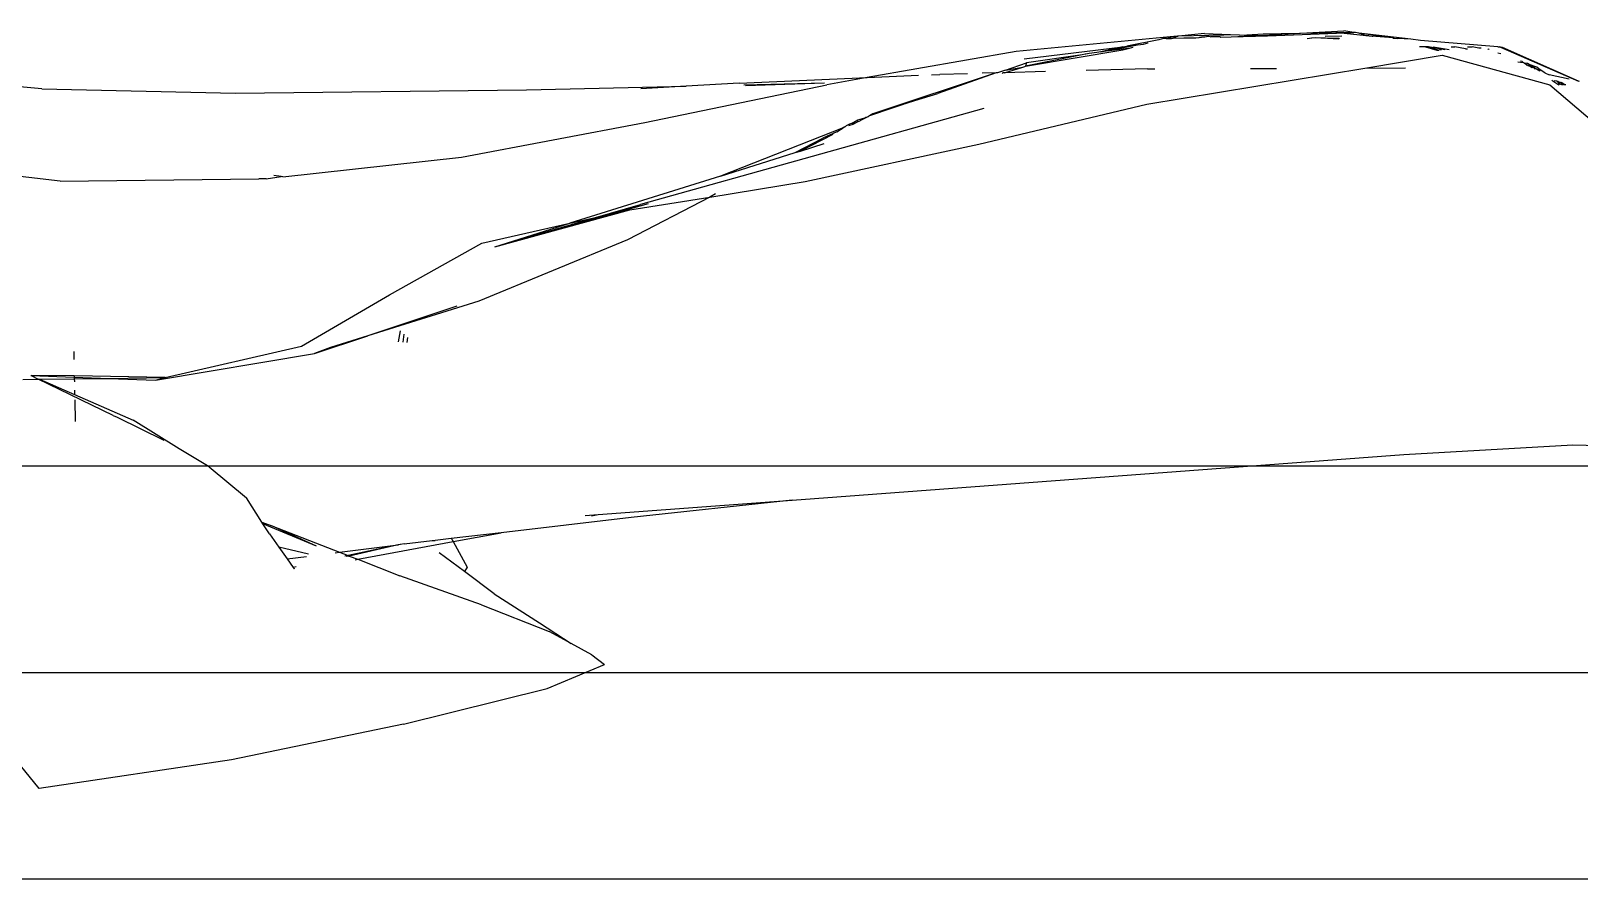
# Model space of a CAD drawing. Header units: millimetres. Extents: x -41292 to 298682, y -22072 to 33155.
# Drawn here: x 29774.4 to 29886.8, y -13689.4 to -13627.8 of the extents above; entities that cross this region are included whole.
import ezdxf

# ---------------------------------------------------------------- set-up
doc = ezdxf.new("R2010")
doc.units = ezdxf.units.MM
doc.layers.add('창호', color=4, linetype='Continuous')
doc.layers.add('틀', color=8, linetype='Continuous')

# ---------------------------------------------------------------- blocks, each defined once
blk = doc.blocks.new('rmfnasesx')
for p, q in [((57320.93, 1884.23), (57309.24, 1883.11)), ((57319.58, 1883.96), (57317.26, 1883.51)), ((57319.92, 1884.06), (57319.58, 1883.96)), ((57320.08, 1884.06), (57319.92, 1884.06)), ((57320.11, 1884.07), (57320.08, 1884.06)), ((57320.93, 1884.23), (57320.11, 1884.07)), ((57320.11, 1884.07), (57320.51, 1884.07)), ((57320.51, 1884.07), (57320.63, 1884.1)), ((57320.63, 1884.1), (57320.93, 1884.23)), ((57320.63, 1884.1), (57321.41, 1884.12)), ((57320.93, 1884.23), (57320.97, 1884.24)), ((57321.01, 1884.24), (57320.97, 1884.24)), ((57322.9, 1884.42), (57321.01, 1884.24)), ((57325.43, 1884.33), (57321.01, 1884.24)), ((57321.41, 1884.12), (57322.27, 1884.12)), ((57322.27, 1884.12), (57322.52, 1884.13)), ((57322.52, 1884.13), (57322.56, 1884.16)), ((57322.56, 1884.16), (57322.68, 1884.16)), ((57322.68, 1884.16), (57322.72, 1884.18)), ((57322.72, 1884.18), (57322.76, 1884.18)), ((57322.76, 1884.18), (57322.81, 1884.19)), ((57322.81, 1884.19), (57322.94, 1884.19)), ((57322.9, 1884.42), (57325.43, 1884.33)), ((57322.94, 1884.19), (57323.05, 1884.22)), ((57323.32, 1884.18), (57323.05, 1884.22)), ((57323.32, 1884.18), (57323.38, 1884.21)), ((57323.38, 1884.21), (57323.41, 1884.21)), ((57323.41, 1884.21), (57323.49, 1884.21)), ((57323.49, 1884.21), (57323.53, 1884.21)), ((57323.53, 1884.21), (57323.94, 1884.2)), ((57323.94, 1884.2), (57324.03, 1884.2)), ((57324.03, 1884.2), (57324.1, 1884.17)), ((57324.1, 1884.17), (57324.84, 1884.19)), ((57324.84, 1884.19), (57326.73, 1884.29)), ((57324.84, 1884.19), (57327.47, 1884.26)), ((57325.43, 1884.33), (57325.97, 1884.31)), ((57327.17, 1884.37), (57325.97, 1884.31)), ((57325.97, 1884.31), (57326.73, 1884.29)), ((57326.73, 1884.29), (57333.02, 1884.61)), ((57326.73, 1884.29), (57327.47, 1884.26)), ((57333.74, 1884.51), (57327.17, 1884.37)), ((57327.47, 1884.26), (57333.74, 1884.51)), ((57330.37, 1884.06), (57330.69, 1884.11)), ((57332.68, 1884.07), (57330.69, 1884.11)), ((57332.66, 1884.05), (57330.69, 1884.11)), ((57330.99, 1884.14), (57332.66, 1884.05)), ((57331.67, 1884.23), (57332.87, 1884.25)), ((57332.66, 1884.05), (57332.7, 1884.09)), ((57333.74, 1884.51), (57333.02, 1884.61)), ((57334.64, 1884.27), (57333.05, 1884.42)), ((57333.83, 1884.51), (57333.74, 1884.51)), ((57333.87, 1884.51), (57333.83, 1884.51)), ((57334.1, 1884.46), (57333.87, 1884.51)), ((57334.64, 1884.27), (57334.1, 1884.46)), ((57336.29, 1884.14), (57334.1, 1884.46)), ((57337.88, 1884.01), (57334.1, 1884.46)), ((57334.86, 1884.27), (57334.64, 1884.27)), ((57334.86, 1884.27), (57335.08, 1884.23)), ((57335.08, 1884.23), (57335.13, 1884.23)), ((57335.18, 1884.23), (57335.13, 1884.23)), ((57335.34, 1884.21), (57335.18, 1884.23)), ((57336.29, 1884.14), (57335.34, 1884.21)), ((57336.38, 1884.13), (57336.29, 1884.14)), ((57336.57, 1884.12), (57336.38, 1884.13)), ((57336.6, 1884.1), (57336.57, 1884.12)), ((57336.6, 1884.1), (57336.67, 1884.1)), ((57336.67, 1884.1), (57336.89, 1884.07)), ((57337.88, 1884.01), (57336.89, 1884.07)), ((57338.59, 1883.92), (57337.88, 1884.01)), ((57344.21, 1883.45), (57338.59, 1883.92)), ((57309.24, 1883.11), (57298.41, 1881.22)), ((57309.81, 1882.59), (57316.98, 1883.47)), ((57309.92, 1882.05), (57316.97, 1883.23)), ((57314.02, 1882.88), (57309.92, 1882.05)), ((57314.02, 1882.88), (57309.99, 1882.29)), ((57314.23, 1882.92), (57314.02, 1882.88)), ((57314.29, 1882.92), (57314.23, 1882.92)), ((57314.52, 1882.97), (57314.29, 1882.92)), ((57315.08, 1883.04), (57314.52, 1882.97)), ((57315.39, 1883.1), (57315.08, 1883.04)), ((57315.39, 1883.1), (57318.05, 1883.6)), ((57316.98, 1883.47), (57315.39, 1883.1)), ((57317.36, 1883.34), (57315.39, 1883.1)), ((57316.97, 1883.23), (57317.36, 1883.34)), ((57316.98, 1883.47), (57317.26, 1883.51)), ((57317.26, 1883.51), (57318.05, 1883.6)), ((57317.36, 1883.34), (57317.72, 1883.44)), ((57318.05, 1883.6), (57318.48, 1883.66)), ((57318.48, 1883.66), (57318.82, 1883.75)), ((57334.54, 1881.92), (57340.16, 1882.85)), ((57338.94, 1883.47), (57338.51, 1883.47)), ((57338.94, 1883.47), (57339.78, 1883.21)), ((57339.16, 1883.46), (57338.94, 1883.47)), ((57340.35, 1883.24), (57339.16, 1883.46)), ((57339.16, 1883.46), (57339.92, 1883.22)), ((57339.5, 1883.46), (57340.68, 1883.26)), ((57339.78, 1883.21), (57339.92, 1883.22)), ((57340.12, 1883.23), (57339.92, 1883.22)), ((57340.16, 1882.85), (57347.97, 1880.71)), ((57340.81, 1883.45), (57341.09, 1883.45)), ((57341.85, 1883.31), (57341.09, 1883.45)), ((57341.85, 1883.31), (57342, 1883.32)), ((57341.99, 1883.45), (57342.35, 1883.45)), ((57342.82, 1883.36), (57342.35, 1883.45)), ((57342.99, 1883.37), (57342.82, 1883.36)), ((57343.5, 1883.3), (57343.47, 1883.31)), ((57343.52, 1883.28), (57343.57, 1883.28)), ((57344.21, 1883.45), (57344.34, 1883.46)), ((57344.41, 1882.96), (57344.21, 1882.99)), ((57344.4, 1883.43), (57344.34, 1883.46)), ((57344.54, 1883.42), (57344.4, 1883.43)), ((57344.4, 1883.43), (57350.07, 1880.96)), ((57350.07, 1880.96), (57344.54, 1883.42)), ((57308.46, 1881.77), (57307.87, 1881.57)), ((57308.22, 1881.53), (57308.27, 1881.58)), ((57308.39, 1881.58), (57308.27, 1881.58)), ((57308.39, 1881.58), (57309.72, 1881.99)), ((57311.36, 1881.66), (57308.39, 1881.58)), ((57308.46, 1881.77), (57309.99, 1882.29)), ((57308.46, 1881.77), (57309.72, 1881.99)), ((57309.72, 1881.99), (57309.87, 1882.04)), ((57309.87, 1882.04), (57309.92, 1882.05)), ((57309.99, 1882.29), (57309.92, 1882.05)), ((57318.77, 1881.86), (57314.32, 1881.74)), ((57318.73, 1879.29), (57334.54, 1881.92)), ((57318.77, 1881.86), (57319.3, 1881.86)), ((57326.25, 1881.88), (57328.13, 1881.89)), ((57334.54, 1881.92), (57337.51, 1881.93)), ((57345.66, 1882.38), (57346.05, 1882.31)), ((57345.96, 1882.39), (57345.84, 1882.43)), ((57346.05, 1882.31), (57345.96, 1882.39)), ((57346.14, 1882.28), (57346.05, 1882.31)), ((57346.35, 1882.24), (57346.14, 1882.28)), ((57346.14, 1882.28), (57346.45, 1882.09)), ((57346.45, 1882.09), (57346.28, 1882.12)), ((57346.47, 1882.17), (57346.35, 1882.24)), ((57346.49, 1882.08), (57346.45, 1882.09)), ((57347.03, 1881.98), (57346.47, 1882.17)), ((57346.47, 1882.17), (57346.69, 1882.04)), ((57346.49, 1882.08), (57346.7, 1881.95)), ((57346.69, 1882.04), (57346.49, 1882.08)), ((57346.69, 1882.04), (57347.02, 1881.85)), ((57347.03, 1881.98), (57346.69, 1882.04)), ((57346.81, 1881.9), (57346.7, 1881.95)), ((57346.84, 1881.89), (57347.02, 1881.85)), ((57347.02, 1881.85), (57347.25, 1881.72)), ((57347.02, 1881.85), (57347.27, 1881.8)), ((57347.27, 1881.8), (57347.03, 1881.98)), ((57347.25, 1881.72), (57347.27, 1881.8)), ((57347.62, 1881.56), (57347.27, 1881.8)), ((57238.48, 1880.4), (57232.67, 1880.96)), ((57273.67, 1880.33), (57285.26, 1880.6)), ((57285.26, 1880.6), (57281.97, 1880.42)), ((57282.27, 1877.96), (57295.48, 1880.71)), ((57289.11, 1880.81), (57285.26, 1880.6)), ((57289.11, 1880.81), (57298.41, 1881.22)), ((57289.45, 1880.7), (57295.32, 1880.84)), ((57289.58, 1880.66), (57295.32, 1880.84)), ((57298.41, 1881.22), (57295.48, 1880.71)), ((57298.41, 1881.22), (57302.15, 1881.39)), ((57307.79, 1881.56), (57298.83, 1878.6)), ((57303.08, 1881.43), (57303.69, 1881.46)), ((57307.79, 1881.56), (57303.55, 1880.07)), ((57305.7, 1881.51), (57303.69, 1881.46)), ((57307.79, 1881.56), (57306.77, 1881.54)), ((57307.87, 1881.57), (57307.79, 1881.56)), ((57347.62, 1881.56), (57347.92, 1881.43)), ((57349.37, 1881.12), (57347.92, 1881.43)), ((57347.97, 1880.71), (57352.65, 1876.7)), ((57348.12, 1881.04), (57348.64, 1880.7)), ((57348.48, 1880.96), (57348.29, 1881)), ((57348.48, 1880.96), (57348.74, 1880.7)), ((57348.57, 1880.94), (57348.48, 1880.96)), ((57348.7, 1880.81), (57348.57, 1880.94)), ((57348.57, 1880.94), (57348.81, 1880.88)), ((57348.7, 1880.81), (57348.74, 1880.78)), ((57348.74, 1880.78), (57348.89, 1880.69)), ((57348.86, 1880.69), (57348.74, 1880.78)), ((57349.07, 1880.69), (57348.81, 1880.88)), ((57348.99, 1880.69), (57348.81, 1880.88)), ((57349.04, 1880.69), (57348.99, 1880.69)), ((57349.13, 1880.69), (57349.07, 1880.69)), ((57350.13, 1880.95), (57350.07, 1880.96)), ((57238.48, 1880.4), (57252.56, 1880.1)), ((57252.56, 1880.1), (57273.67, 1880.33)), ((57301.87, 1879.55), (57298.57, 1878.44)), ((57298.83, 1878.6), (57301.87, 1879.55)), ((57301.87, 1879.55), (57303.55, 1880.07)), ((57306.88, 1878.98), (57281.96, 1872.01)), ((57297.73, 1878.15), (57298.24, 1878.31)), ((57298.51, 1878.4), (57298.08, 1878.18)), ((57298.24, 1878.31), (57298.32, 1878.35)), ((57298.32, 1878.35), (57298.51, 1878.4)), ((57298.57, 1878.44), (57298.51, 1878.4)), ((57298.83, 1878.6), (57298.57, 1878.44)), ((57306.53, 1876.39), (57318.73, 1879.29)), ((57268.95, 1875.44), (57282.27, 1877.96)), ((57296.66, 1877.58), (57287.76, 1874.07)), ((57295.92, 1877.08), (57293.57, 1875.89)), ((57296.22, 1877.28), (57295.2, 1876.82)), ((57296.22, 1877.28), (57296.66, 1877.58)), ((57296.78, 1877.66), (57296.66, 1877.58)), ((57296.78, 1877.66), (57296.84, 1877.67)), ((57296.9, 1877.72), (57296.84, 1877.67)), ((57297.12, 1877.84), (57296.9, 1877.72)), ((57297.36, 1877.81), (57297.06, 1877.73)), ((57297.28, 1877.9), (57297.12, 1877.84)), ((57297.28, 1877.9), (57297.73, 1878.15)), ((57297.74, 1878.02), (57297.36, 1877.81)), ((57297.55, 1877.97), (57297.36, 1877.81)), ((57297.74, 1878.02), (57297.71, 1878.05)), ((57297.81, 1878.04), (57297.74, 1878.02)), ((57298.02, 1878.16), (57297.81, 1878.04)), ((57298.08, 1878.18), (57298.02, 1878.16)), ((57293.19, 1875.78), (57295.2, 1876.82)), ((57293.57, 1875.89), (57295.28, 1876.43)), ((57293.9, 1873.67), (57306.53, 1876.39)), ((57239.82, 1873.69), (57226.88, 1875.24)), ((57255.99, 1874.01), (57268.95, 1875.44)), ((57287.76, 1874.07), (57293.19, 1875.78)), ((57293.19, 1875.78), (57293.57, 1875.89)), ((57239.82, 1873.69), (57254.24, 1873.86)), ((57254.39, 1873.87), (57254.24, 1873.86)), ((57254.78, 1873.88), (57254.39, 1873.87)), ((57254.78, 1873.88), (57255.86, 1874.03)), ((57255.86, 1874.03), (57255.33, 1874.12)), ((57255.99, 1874.01), (57255.86, 1874.03)), ((57287.76, 1874.07), (57276.83, 1870.64)), ((57286.99, 1872.55), (57293.9, 1873.67)), ((57287.4, 1872.77), (57286.99, 1872.55)), ((57271.39, 1868.93), (57281.18, 1871.61)), ((57278.7, 1871.06), (57281.96, 1872.01)), ((57279.67, 1871.28), (57282.54, 1872.09)), ((57279.67, 1871.28), (57281.18, 1871.61)), ((57286.99, 1872.55), (57281.02, 1869.45)), ((57281.18, 1871.61), (57286.99, 1872.55)), ((57270.43, 1869.21), (57276.83, 1870.64)), ((57271.39, 1868.93), (57279.67, 1871.28)), ((57271.39, 1868.93), (57278.7, 1871.06)), ((57271.39, 1868.93), (57276.83, 1870.64)), ((57276.83, 1870.64), (57278.7, 1871.06)), ((57278.7, 1871.06), (57279.67, 1871.28)), ((57263.74, 1865.45), (57270.43, 1869.21)), ((57281.02, 1869.45), (57270.21, 1864.98)), ((57257.33, 1861.72), (57263.74, 1865.45)), ((57270.21, 1864.98), (57262.16, 1862.47)), ((57268.63, 1864.62), (57262.16, 1862.47)), ((57258.28, 1861.19), (57262.16, 1862.47)), ((57262.16, 1862.47), (57259.45, 1861.63)), ((57264.38, 1862.04), (57264.53, 1862.82)), ((57264.78, 1862.59), (57264.7, 1862.01)), ((57240.8, 1861.34), (57240.81, 1860.76)), ((57247.44, 1859.43), (57257.33, 1861.72)), ((57259.45, 1861.63), (57258.28, 1861.19)), ((57265.01, 1861.98), (57265.06, 1862.34)), ((57246.75, 1859.25), (57258.28, 1861.19)), ((57237.11, 1859.3), (57238.23, 1859.31)), ((57237.68, 1859.58), (57237.72, 1859.58)), ((57237.72, 1859.58), (57238.23, 1859.31)), ((57237.72, 1859.58), (57240.84, 1859.47)), ((57240.84, 1859.56), (57237.72, 1859.58)), ((57238.23, 1859.31), (57238.33, 1859.31)), ((57243.66, 1856.67), (57238.23, 1859.31)), ((57238.33, 1859.31), (57240.84, 1859.34)), ((57238.33, 1859.31), (57240.87, 1858.21)), ((57240.84, 1859.56), (57240.84, 1859.47)), ((57247.44, 1859.43), (57240.84, 1859.56)), ((57240.84, 1859.47), (57240.84, 1859.34)), ((57240.84, 1859.47), (57243.37, 1859.37)), ((57240.84, 1859.34), (57243.37, 1859.37)), ((57240.84, 1859.34), (57240.85, 1859.13)), ((57243.37, 1859.37), (57247.44, 1859.43)), ((57243.37, 1859.37), (57246.75, 1859.25)), ((57246.75, 1859.25), (57247.44, 1859.43)), ((57240.86, 1858.52), (57240.87, 1858.21)), ((57240.87, 1858.21), (57245.13, 1856.35)), ((57240.88, 1857.81), (57240.91, 1856.24)), ((57243.66, 1856.67), (57243.96, 1856.55)), ((57243.96, 1856.55), (57247.35, 1854.88)), ((57248.47, 1854.27), (57245.13, 1856.35)), ((57250.63, 1852.95), (57248.47, 1854.27)), ((57292.96, 1850.54), (57337.37, 1853.86)), ((57337.37, 1853.86), (57349.65, 1854.56)), ((57349.65, 1854.56), (57356.04, 1854.36)), ((57250.63, 1852.95), (57253.34, 1850.69)), ((57254.47, 1848.94), (57253.34, 1850.69)), ((57278.89, 1849.49), (57292.96, 1850.54)), ((57292.96, 1850.54), (57281.27, 1849.27)), ((57281.27, 1849.27), (57271.83, 1848.17)), ((57277.94, 1849.42), (57278.89, 1849.49)), ((57278.4, 1849.4), (57278.89, 1849.49)), ((57254.47, 1848.94), (57255.18, 1848.67)), ((57254.54, 1848.82), (57254.47, 1848.94)), ((57258.44, 1847.19), (57254.54, 1848.82)), ((57255.02, 1848.08), (57254.54, 1848.82)), ((57255.02, 1848.08), (57255.69, 1847.12)), ((57255.18, 1848.67), (57260.09, 1846.75)), ((57258.44, 1847.19), (57255.18, 1848.67)), ((57271.83, 1848.17), (57268.21, 1847.75)), ((57268.35, 1847.52), (57271.83, 1848.17)), ((57257.85, 1846.6), (57255.69, 1847.12)), ((57255.69, 1847.12), (57256.29, 1846.27)), ((57259.78, 1846.71), (57260.09, 1846.75)), ((57260.09, 1846.75), (57264.35, 1847.28)), ((57260.09, 1846.75), (57260.73, 1846.51)), ((57264.35, 1847.28), (57260.73, 1846.51)), ((57264.35, 1847.28), (57260.81, 1846.47)), ((57261.42, 1846.24), (57268.35, 1847.52)), ((57264.41, 1847.29), (57264.35, 1847.28)), ((57264.5, 1847.31), (57264.41, 1847.29)), ((57264.53, 1847.32), (57264.5, 1847.31)), ((57264.79, 1847.37), (57264.53, 1847.32)), ((57264.79, 1847.37), (57266.82, 1847.61)), ((57266.82, 1847.61), (57267.05, 1847.61)), ((57268.21, 1847.75), (57267.05, 1847.61)), ((57268.21, 1847.75), (57268.26, 1847.7)), ((57268.26, 1847.7), (57268.35, 1847.52)), ((57268.35, 1847.52), (57269.36, 1845.67)), ((57256.29, 1846.27), (57257.7, 1846.45)), ((57256.29, 1846.27), (57256.73, 1845.65)), ((57256.96, 1845.7), (57256.73, 1845.65)), ((57256.73, 1845.65), (57256.81, 1845.55)), ((57260.73, 1846.51), (57260.5, 1846.46)), ((57260.81, 1846.47), (57260.59, 1846.43)), ((57260.73, 1846.51), (57260.81, 1846.47)), ((57260.81, 1846.47), (57261.42, 1846.24)), ((57261.23, 1846.2), (57261.42, 1846.24)), ((57261.42, 1846.24), (57264.49, 1845.04)), ((57269.17, 1845.34), (57267.34, 1846.71)), ((57269.36, 1845.67), (57269.17, 1845.34)), ((57256.83, 1845.58), (57256.81, 1845.55)), ((57270.4, 1842.94), (57264.49, 1845.04)), ((57271.33, 1843.72), (57269.17, 1845.34)), ((57271.33, 1843.72), (57274.62, 1841.61)), ((57270.4, 1842.94), (57275.32, 1840.99)), ((57274.62, 1841.61), (57276.93, 1840.11)), ((57276.93, 1840.11), (57275.32, 1840.99)), ((57278.42, 1839.3), (57276.93, 1840.11)), ((57278.42, 1839.3), (57279.33, 1838.6)), ((57275.19, 1836.84), (57279.33, 1838.6)), ((57264.75, 1834.25), (57275.19, 1836.84)), ((57238.3, 1829.59), (57234.91, 1833.73)), ((57264.75, 1834.25), (57252.25, 1831.67)), ((57252.25, 1831.67), (57238.3, 1829.59))]:
    blk.add_line(p, q)

msp = doc.modelspace()

# ---------------------------------------------------------------- linework, layer by layer
at = {"layer": '창호'}
for p, q in [((31504.67, -13659.42), (29224.67, -13659.42)), ((31504.67, -13689.42), (29224.67, -13689.42))]:
    msp.add_line(p, q, dxfattribs=at)
at = {"layer": '틀'}
msp.add_line((29224.67, -13674.42), (31504.67, -13674.42), dxfattribs=at)

# ---------------------------------------------------------------- block references
msp.add_blockref('rmfnasesx', (-27463.27, -15512.43))

doc.saveas('drawing.dxf')
